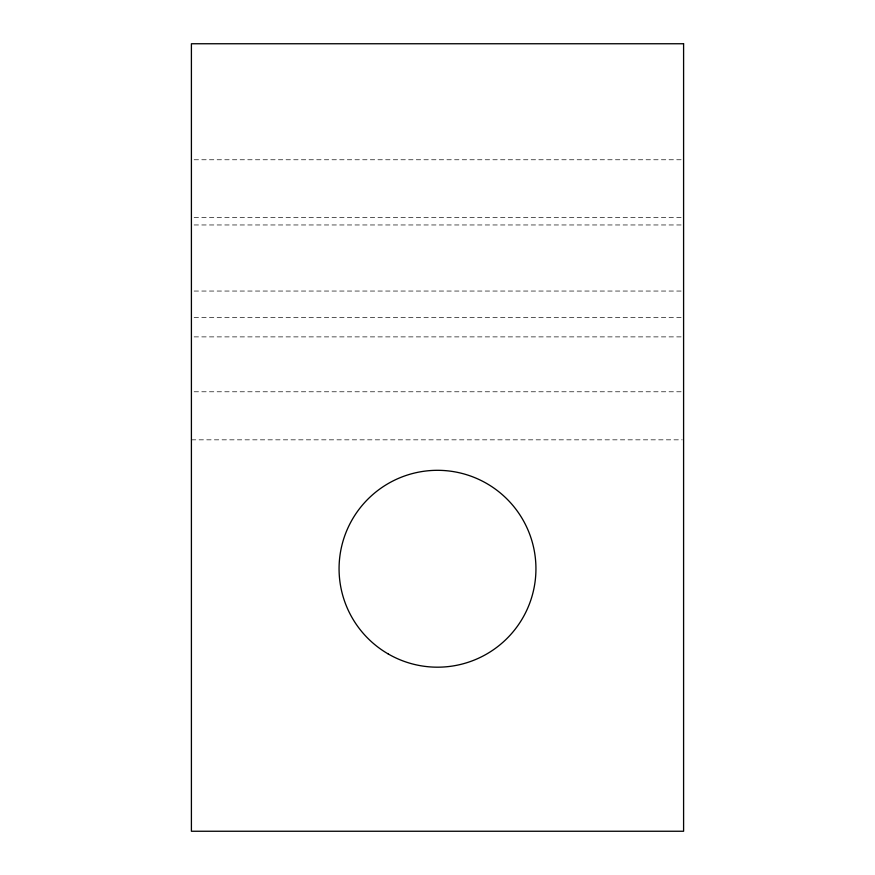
<?xml version="1.0" encoding="UTF-8"?>
<svg xmlns="http://www.w3.org/2000/svg" width="875" height="875" viewBox="0 0 875 875"><rect width="100%" height="100%" fill="white"/><g stroke="black" fill="none" stroke-linecap="round" stroke-linejoin="round"><path stroke-width="0.66" stroke-dasharray="4.38 3.28" d="M194.13 159.764L682.227 159.764M194.13 217.459L682.227 217.459M194.13 224.963L682.227 224.963M194.13 291.047L682.227 291.047M194.13 317.559L682.227 317.559M194.13 336.886L682.227 336.886M194.13 391.781L682.227 391.781M191.406 439.83L682.227 439.83"/><path stroke-width="1.31" d="M683.594 43.75L191.406 43.75L191.406 831.25L683.594 831.25L683.594 43.75M388.281 653.997A98.438 98.438 0 0 0 535.938 568.75A98.438 98.438 0 0 0 388.281 483.503A98.438 98.438 0 0 0 388.281 653.997"/></g></svg>
